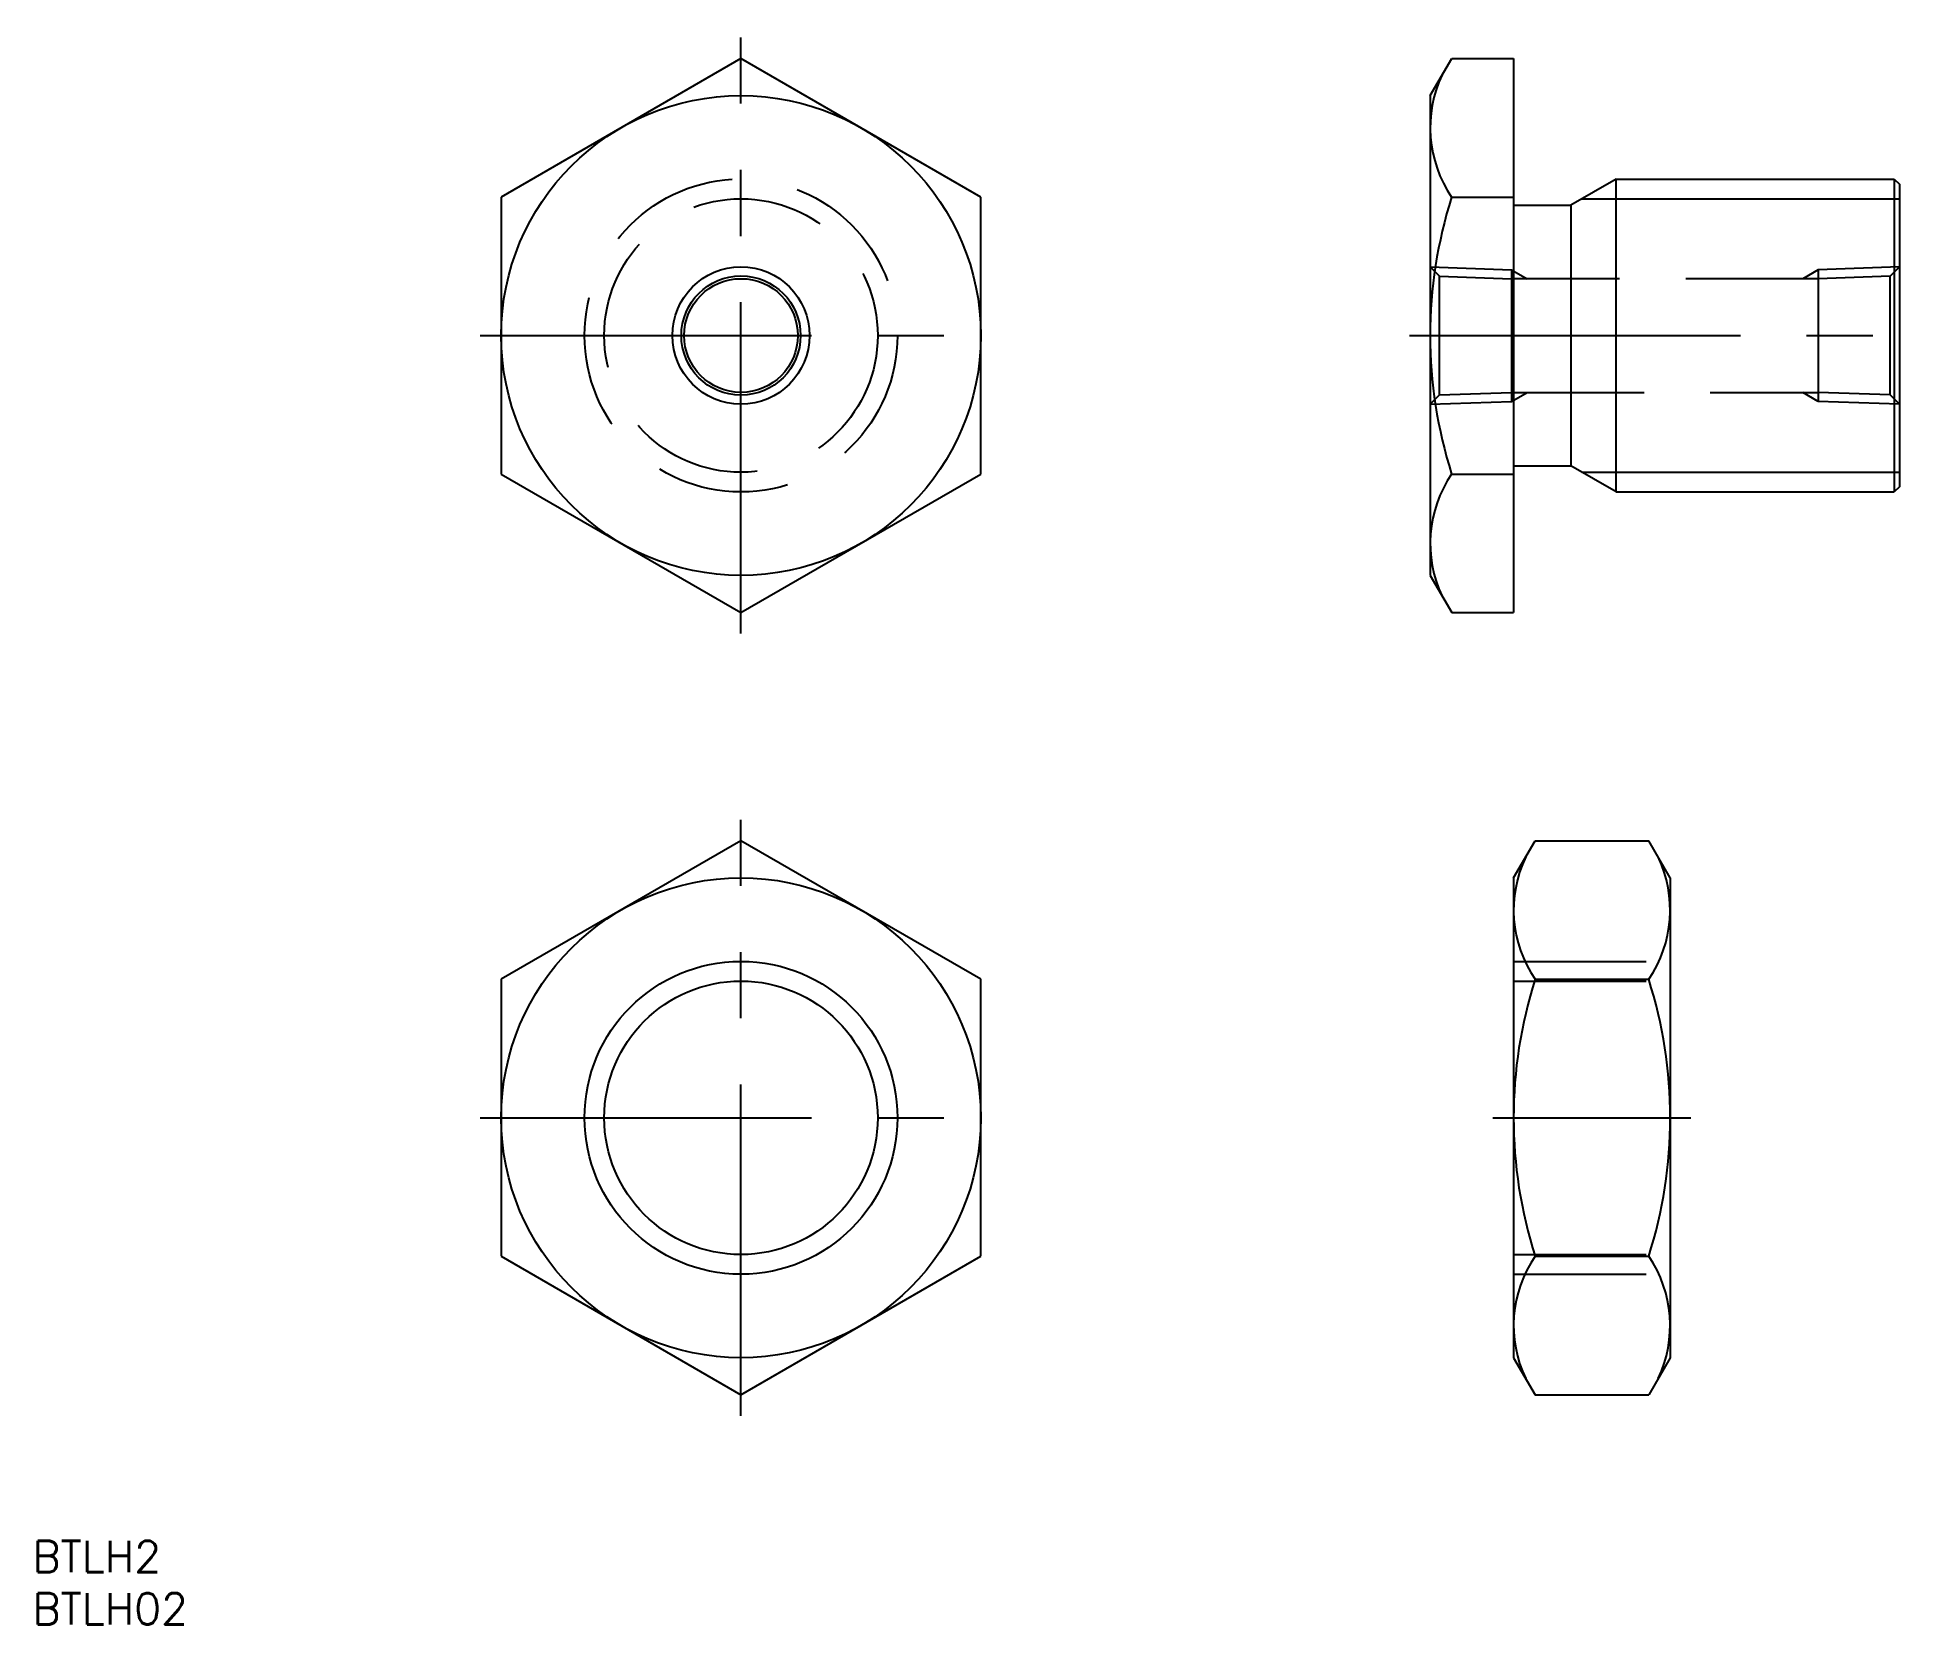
# Model space of a CAD drawing. Extents: x -67 to 113, y -124 to 29.
import ezdxf

# ---------------------------------------------------------------- set-up
doc = ezdxf.new("R2010")
doc.units = 0
doc.linetypes.add('CENTER', pattern=[50.8, 31.75, -6.35, 6.35, -6.35])
doc.linetypes.add('DASHED', pattern=[19.05, 12.7, -6.35])
doc.layers.get('0').update_dxf_attribs({"linetype": 'CONTINUOUS'})
doc.layers.add('CENTER', color=1, linetype='CENTER')
doc.styles.get("Standard").update_dxf_attribs({"font": 'txt.shx', "height": 3, "bigfont": 'bigfont.shx'})

msp = doc.modelspace()

# ---------------------------------------------------------------- linework, layer by layer
at = {"color": 7, "linetype": 'CONTINUOUS'}
for p, q in [((0, 26.56), (-23, 13.28)), ((23, 13.28), (0, 26.56)), ((66.1, 23), (68.16, 26.56)), ((68.16, 26.56), (74.1, 26.56)), ((74.1, 26.56), (74.1, -26.56)), ((66.1, 23), (66.1, -23)), ((83.93, 15), (79.6, 12.5)), ((83.93, 15), (110.6, 15)), ((83.93, -15), (83.93, 15)), ((110.6, 15), (111.1, 14.5)), ((110.6, 15), (110.6, -15)), ((111.1, 14.5), (111.1, -14.5)), ((-23, 13.28), (-23, -13.28)), ((23, -13.28), (23, 13.28)), ((68.16, 13.28), (74.1, 13.28)), ((74.1, 12.5), (79.6, 12.5)), ((79.6, 12.5), (79.6, -12.5)), ((74.1, -12.5), (79.6, -12.5)), ((83.93, -15), (79.6, -12.5)), ((-23, -13.28), (0, -26.56)), ((0, -26.56), (23, -13.28)), ((68.16, -13.28), (74.1, -13.28)), ((83.93, -15), (110.6, -15)), ((111.1, -14.5), (110.6, -15)), ((66.1, -23), (68.16, -26.56)), ((68.16, -26.56), (74.1, -26.56)), ((0, -48.44), (-23, -61.72)), ((23, -61.72), (0, -48.44)), ((74.1, -52), (76.16, -48.44)), ((76.16, -48.44), (87.05, -48.44)), ((89.1, -52), (87.05, -48.44)), ((74.1, -52), (74.1, -98)), ((89.1, -52), (89.1, -98)), ((89.1, -52), (89.1, -98)), ((-23, -61.72), (-23, -88.28)), ((23, -88.28), (23, -61.72)), ((76.16, -61.72), (87.05, -61.72)), ((-23, -88.28), (0, -101.56)), ((0, -101.56), (23, -88.28)), ((76.16, -88.28), (87.05, -88.28)), ((74.1, -98), (76.16, -101.56)), ((89.1, -98), (87.05, -101.56)), ((76.16, -101.56), (87.05, -101.56))]:
    msp.add_line(p, q, dxfattribs=at)
at = {"color": 3, "linetype": 'CONTINUOUS'}
for p, q in [((80.65, 13.11), (111.1, 13.11)), ((80.65, -13.11), (111.1, -13.11))]:
    msp.add_line(p, q, dxfattribs=at)
at = {"color": 3, "linetype": 'DASHED'}
for p, q in [((66.1, 6.58), (66.99, 5.69)), ((66.1, 6.58), (73.91, 6.31)), ((66.99, 5.69), (73.91, 5.45)), ((66.99, -5.69), (66.99, 5.69)), ((73.91, 6.31), (75.39, 5.45)), ((73.91, 6.31), (73.91, -6.31)), ((103.3, 5.45), (73.91, 5.45)), ((103.3, 6.31), (101.82, 5.45)), ((111.1, 6.58), (103.3, 6.31)), ((103.3, 6.31), (103.3, -6.31)), ((110.22, 5.69), (103.3, 5.45)), ((111.1, 6.58), (110.22, 5.69)), ((110.22, -5.69), (110.22, 5.69)), ((66.1, -6.58), (66.99, -5.69)), ((66.1, -6.58), (73.91, -6.31)), ((66.99, -5.69), (73.91, -5.45)), ((73.91, -6.31), (75.39, -5.45)), ((73.91, -5.45), (103.3, -5.45)), ((103.3, -6.31), (101.82, -5.45)), ((110.22, -5.69), (103.3, -5.45)), ((111.1, -6.58), (103.3, -6.31)), ((111.1, -6.58), (110.22, -5.69)), ((74.1, -60), (89.1, -60)), ((74.1, -61.89), (89.1, -61.89)), ((74.1, -88.11), (89.1, -88.11)), ((74.1, -90), (89.1, -90))]:
    msp.add_line(p, q, dxfattribs=at)
at = {"color": 7, "linetype": 'CONTINUOUS'}
for centre, radius in [((0, 0), 23), ((0, 0), 5.72), ((0, 0), 5.45), ((0, -75), 23), ((0, -75), 13.11)]:
    msp.add_circle(centre, radius, dxfattribs=at)
at = {"color": 3, "linetype": 'DASHED'}
for radius in [15, 13.11]:
    msp.add_circle((0, 0), radius, dxfattribs=at)
at = {"color": 3, "linetype": 'CONTINUOUS'}
for centre, radius in [((0, 0), 6.58), ((0, -75), 15)]:
    msp.add_circle(centre, radius, dxfattribs=at)
at = {"color": 7, "linetype": 'CONTINUOUS'}
for centre, radius, start, end in [((77.86, 19.92), 11.76, 154.3842, 214.3842), ((110.05, 0), 43.95, 162.412, 197.588), ((77.86, -19.92), 11.76, 145.6158, 205.6158), ((85.86, -55.08), 11.76, 154.3842, 214.3842), ((77.35, -55.08), 11.76, 325.6158, 25.6158), ((118.05, -75), 43.95, 162.412, 197.588), ((45.16, -75), 43.95, 342.412, 17.588), ((85.86, -94.92), 11.76, 145.6158, 205.6158), ((77.35, -94.92), 11.76, 334.3842, 34.3842)]:
    msp.add_arc(centre, radius, start, end, dxfattribs=at)
at = {"layer": 'CENTER', "color": 1, "linetype": 'CENTER'}
for p, q in [((0, -28.56), (0, 28.56)), ((-25, 0), (25, 0)), ((64.1, 0), (113.1, 0)), ((0, -103.56), (0, -46.44)), ((-25, -75), (25, -75)), ((72.1, -75), (91.1, -75))]:
    msp.add_line(p, q, dxfattribs=at)

# ---------------------------------------------------------------- texts
at = {"color": 7, "linetype": 'CONTINUOUS'}
for s, p in [('BTLH2', (-67.96, -118.57)), ('BTLH02', (-67.96, -123.57))]:
    msp.add_text(s, height=3, dxfattribs=at).set_placement(p)

doc.saveas('drawing.dxf')
